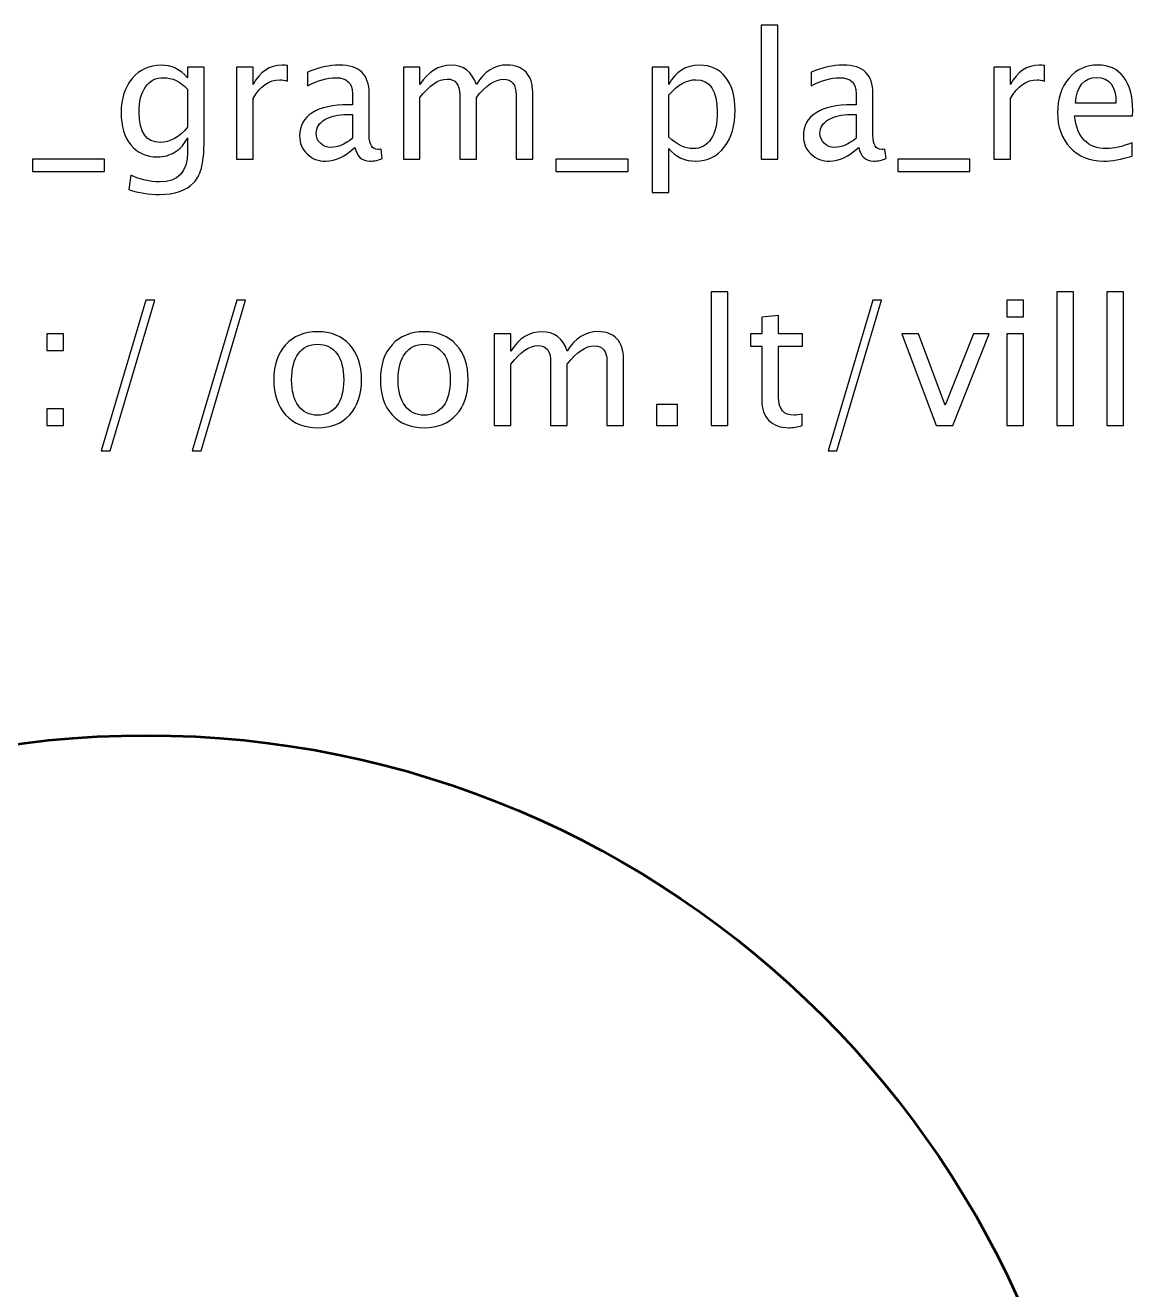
# Model space of a CAD drawing. Header units: centimetres. Extents: x -58 to 57, y -40 to 59.
# Drawn here: x -35.39 to -27.28, y 28.44 to 37.7 of the extents above; entities that cross this region are included whole.
import ezdxf

# ---------------------------------------------------------------- set-up
doc = ezdxf.new("R2010")
doc.units = ezdxf.units.CM
doc.header["$MEASUREMENT"] = 0
doc.layers.add('Layer 1', color=7, linetype='Continuous')

msp = doc.modelspace()

# ---------------------------------------------------------------- linework, layer by layer
at = {"layer": 'Layer 1', "lineweight": 53}
msp.add_ellipse((-34.5, 25.5), major_axis=(0, 7), ratio=1, dxfattribs=at)
at = {"layer": 'Layer 1'}
for points, knots in [([(-29.99807, 36.71887), (-29.99807, 36.71887), (-29.99807, 37.69804), (-29.99807, 37.69804), (-29.99807, 37.69804), (-29.99807, 37.69804), (-29.87615, 37.69804), (-29.87615, 37.69804), (-29.87615, 37.69804), (-29.87615, 37.69804), (-29.87615, 36.71887), (-29.87615, 36.71887), (-29.87615, 36.71887), (-29.87615, 36.71887), (-29.99807, 36.71887), (-29.99807, 36.71887)], [0, 0, 0, 0, 0.2, 0.2, 0.2, 0.2, 0.4, 0.4, 0.4, 0.4, 0.6, 0.6, 0.6, 0.6, 1, 1, 1, 1]), ([(-34.62828, 36.49535), (-34.62828, 36.49535), (-34.61389, 36.60076), (-34.61389, 36.60076), (-34.61389, 36.60076), (-34.54319, 36.56774), (-34.47313, 36.55123), (-34.40391, 36.55123), (-34.40391, 36.55123), (-34.26654, 36.55123), (-34.19775, 36.62404), (-34.19775, 36.76946), (-34.19775, 36.76946), (-34.19775, 36.76946), (-34.19775, 36.87529), (-34.19775, 36.87529), (-34.19775, 36.87529), (-34.21892, 36.83063), (-34.24897, 36.79613), (-34.28813, 36.77136), (-34.28813, 36.77136), (-34.32729, 36.7466), (-34.37089, 36.73411), (-34.41894, 36.73411), (-34.41894, 36.73411), (-34.50043, 36.73411), (-34.56499, 36.76332), (-34.61262, 36.82174), (-34.61262, 36.82174), (-34.66024, 36.88016), (-34.68416, 36.95932), (-34.68416, 37.05923), (-34.68416, 37.05923), (-34.68416, 37.16147), (-34.65707, 37.24486), (-34.60288, 37.30942), (-34.60288, 37.30942), (-34.54848, 37.37377), (-34.47842, 37.40594), (-34.39227, 37.40594), (-34.39227, 37.40594), (-34.31692, 37.40594), (-34.25194, 37.37546), (-34.19775, 37.31429), (-34.19775, 37.31429), (-34.19775, 37.31429), (-34.19775, 37.39197), (-34.19775, 37.39197), (-34.19775, 37.39197), (-34.19775, 37.39197), (-34.07583, 37.39197), (-34.07583, 37.39197), (-34.07583, 37.39197), (-34.07583, 37.39197), (-34.07583, 36.9026), (-34.07583, 36.9026), (-34.07583, 36.9026), (-34.07583, 36.7974), (-34.08133, 36.71951), (-34.09234, 36.66892), (-34.09234, 36.66892), (-34.10313, 36.61833), (-34.12388, 36.57684), (-34.15393, 36.54467), (-34.15393, 36.54467), (-34.20727, 36.48815), (-34.29067, 36.45979), (-34.40391, 36.45979), (-34.40391, 36.45979), (-34.48159, 36.45979), (-34.55631, 36.47164), (-34.62828, 36.49535)], [0, 0, 0, 0, 0.0526316, 0.0526316, 0.0526316, 0.0526316, 0.1052632, 0.1052632, 0.1052632, 0.1052632, 0.1578947, 0.1578947, 0.1578947, 0.1578947, 0.2105263, 0.2105263, 0.2105263, 0.2105263, 0.2631579, 0.2631579, 0.2631579, 0.2631579, 0.3157895, 0.3157895, 0.3157895, 0.3157895, 0.3684211, 0.3684211, 0.3684211, 0.3684211, 0.4210526, 0.4210526, 0.4210526, 0.4210526, 0.4736842, 0.4736842, 0.4736842, 0.4736842, 0.5263158, 0.5263158, 0.5263158, 0.5263158, 0.5789474, 0.5789474, 0.5789474, 0.5789474, 0.6315789, 0.6315789, 0.6315789, 0.6315789, 0.6842105, 0.6842105, 0.6842105, 0.6842105, 0.7368421, 0.7368421, 0.7368421, 0.7368421, 0.7894737, 0.7894737, 0.7894737, 0.7894737, 0.8421053, 0.8421053, 0.8421053, 0.8421053, 0.8947368, 0.8947368, 0.8947368, 0.8947368, 1, 1, 1, 1]), ([(-33.83897, 36.71887), (-33.83897, 36.71887), (-33.83897, 37.39197), (-33.83897, 37.39197), (-33.83897, 37.39197), (-33.83897, 37.39197), (-33.71705, 37.39197), (-33.71705, 37.39197), (-33.71705, 37.39197), (-33.71705, 37.39197), (-33.71705, 37.26476), (-33.71705, 37.26476), (-33.71705, 37.26476), (-33.66858, 37.35895), (-33.5983, 37.40594), (-33.50602, 37.40594), (-33.50602, 37.40594), (-33.49353, 37.40594), (-33.48041, 37.40488), (-33.46686, 37.40277), (-33.46686, 37.40277), (-33.46686, 37.40277), (-33.46686, 37.28868), (-33.46686, 37.28868), (-33.46686, 37.28868), (-33.48803, 37.29566), (-33.50665, 37.29926), (-33.52274, 37.29926), (-33.52274, 37.29926), (-33.60021, 37.29926), (-33.66498, 37.25354), (-33.71705, 37.16189), (-33.71705, 37.16189), (-33.71705, 37.16189), (-33.71705, 36.71887), (-33.71705, 36.71887), (-33.71705, 36.71887), (-33.71705, 36.71887), (-33.83897, 36.71887), (-33.83897, 36.71887)], [0, 0, 0, 0, 0.0909091, 0.0909091, 0.0909091, 0.0909091, 0.1818182, 0.1818182, 0.1818182, 0.1818182, 0.2727273, 0.2727273, 0.2727273, 0.2727273, 0.3636364, 0.3636364, 0.3636364, 0.3636364, 0.4545455, 0.4545455, 0.4545455, 0.4545455, 0.5454545, 0.5454545, 0.5454545, 0.5454545, 0.6363636, 0.6363636, 0.6363636, 0.6363636, 0.7272727, 0.7272727, 0.7272727, 0.7272727, 0.8181818, 0.8181818, 0.8181818, 0.8181818, 1, 1, 1, 1]), ([(-32.97241, 36.8046), (-33.04564, 36.73729), (-33.11613, 36.70363), (-33.18386, 36.70363), (-33.18386, 36.70363), (-33.23953, 36.70363), (-33.28589, 36.72099), (-33.3225, 36.75591), (-33.3225, 36.75591), (-33.35933, 36.79084), (-33.37775, 36.83486), (-33.37775, 36.88799), (-33.37775, 36.88799), (-33.37775, 36.96144), (-33.34685, 37.01796), (-33.28504, 37.05733), (-33.28504, 37.05733), (-33.22323, 37.0967), (-33.13454, 37.11638), (-33.01897, 37.11638), (-33.01897, 37.11638), (-33.01897, 37.11638), (-32.9904, 37.11638), (-32.9904, 37.11638), (-32.9904, 37.11638), (-32.9904, 37.11638), (-32.9904, 37.19745), (-32.9904, 37.19745), (-32.9904, 37.19745), (-32.9904, 37.27555), (-33.03104, 37.3145), (-33.11253, 37.3145), (-33.11253, 37.3145), (-33.17561, 37.3145), (-33.24461, 37.2946), (-33.31933, 37.25481), (-33.31933, 37.25481), (-33.31933, 37.25481), (-33.31933, 37.35514), (-33.31933, 37.35514), (-33.31933, 37.35514), (-33.2372, 37.38901), (-33.15973, 37.40594), (-33.08713, 37.40594), (-33.08713, 37.40594), (-33.01241, 37.40594), (-32.95717, 37.38901), (-32.92182, 37.35493), (-32.92182, 37.35493), (-32.88626, 37.32085), (-32.86848, 37.26836), (-32.86848, 37.19745), (-32.86848, 37.19745), (-32.86848, 37.19745), (-32.86848, 36.89328), (-32.86848, 36.89328), (-32.86848, 36.89328), (-32.86848, 36.82365), (-32.8471, 36.78872), (-32.80413, 36.78872), (-32.80413, 36.78872), (-32.79884, 36.78872), (-32.79101, 36.78957), (-32.78064, 36.79126), (-32.78064, 36.79126), (-32.78064, 36.79126), (-32.77196, 36.72353), (-32.77196, 36.72353), (-32.77196, 36.72353), (-32.79969, 36.71019), (-32.83017, 36.70363), (-32.86361, 36.70363), (-32.86361, 36.70363), (-32.92055, 36.70363), (-32.95674, 36.73729), (-32.97241, 36.8046)], [0, 0, 0, 0, 0.05, 0.05, 0.05, 0.05, 0.1, 0.1, 0.1, 0.1, 0.15, 0.15, 0.15, 0.15, 0.2, 0.2, 0.2, 0.2, 0.25, 0.25, 0.25, 0.25, 0.3, 0.3, 0.3, 0.3, 0.35, 0.35, 0.35, 0.35, 0.4, 0.4, 0.4, 0.4, 0.45, 0.45, 0.45, 0.45, 0.5, 0.5, 0.5, 0.5, 0.55, 0.55, 0.55, 0.55, 0.6, 0.6, 0.6, 0.6, 0.65, 0.65, 0.65, 0.65, 0.7, 0.7, 0.7, 0.7, 0.75, 0.75, 0.75, 0.75, 0.8, 0.8, 0.8, 0.8, 0.85, 0.85, 0.85, 0.85, 0.9, 0.9, 0.9, 0.9, 1, 1, 1, 1]), ([(-32.61808, 36.71887), (-32.61808, 36.71887), (-32.61808, 37.39197), (-32.61808, 37.39197), (-32.61808, 37.39197), (-32.61808, 37.39197), (-32.49616, 37.39197), (-32.49616, 37.39197), (-32.49616, 37.39197), (-32.49616, 37.39197), (-32.49616, 37.26476), (-32.49616, 37.26476), (-32.49616, 37.26476), (-32.43668, 37.35895), (-32.36048, 37.40594), (-32.26714, 37.40594), (-32.26714, 37.40594), (-32.17718, 37.40594), (-32.11601, 37.35895), (-32.08341, 37.26476), (-32.08341, 37.26476), (-32.02562, 37.3598), (-31.95027, 37.40721), (-31.85777, 37.40721), (-31.85777, 37.40721), (-31.79872, 37.40721), (-31.75279, 37.38985), (-31.71998, 37.35493), (-31.71998, 37.35493), (-31.68717, 37.32), (-31.67066, 37.27111), (-31.67066, 37.20824), (-31.67066, 37.20824), (-31.67066, 37.20824), (-31.67066, 36.71887), (-31.67066, 36.71887), (-31.67066, 36.71887), (-31.67066, 36.71887), (-31.79258, 36.71887), (-31.79258, 36.71887), (-31.79258, 36.71887), (-31.79258, 36.71887), (-31.79258, 37.18814), (-31.79258, 37.18814), (-31.79258, 37.18814), (-31.79258, 37.26476), (-31.82306, 37.30307), (-31.88402, 37.30307), (-31.88402, 37.30307), (-31.94731, 37.30307), (-32.01377, 37.25841), (-32.08341, 37.16887), (-32.08341, 37.16887), (-32.08341, 37.16887), (-32.08341, 36.71887), (-32.08341, 36.71887), (-32.08341, 36.71887), (-32.08341, 36.71887), (-32.20533, 36.71887), (-32.20533, 36.71887), (-32.20533, 36.71887), (-32.20533, 36.71887), (-32.20533, 37.18856), (-32.20533, 37.18856), (-32.20533, 37.18856), (-32.20533, 37.26582), (-32.23623, 37.30434), (-32.29825, 37.30434), (-32.29825, 37.30434), (-32.35985, 37.30434), (-32.42589, 37.25947), (-32.49616, 37.16951), (-32.49616, 37.16951), (-32.49616, 37.16951), (-32.49616, 36.71887), (-32.49616, 36.71887), (-32.49616, 36.71887), (-32.49616, 36.71887), (-32.61808, 36.71887), (-32.61808, 36.71887)], [0, 0, 0, 0, 0.047619, 0.047619, 0.047619, 0.047619, 0.0952381, 0.0952381, 0.0952381, 0.0952381, 0.1428571, 0.1428571, 0.1428571, 0.1428571, 0.1904762, 0.1904762, 0.1904762, 0.1904762, 0.2380952, 0.2380952, 0.2380952, 0.2380952, 0.2857143, 0.2857143, 0.2857143, 0.2857143, 0.3333333, 0.3333333, 0.3333333, 0.3333333, 0.3809524, 0.3809524, 0.3809524, 0.3809524, 0.4285714, 0.4285714, 0.4285714, 0.4285714, 0.4761905, 0.4761905, 0.4761905, 0.4761905, 0.5238095, 0.5238095, 0.5238095, 0.5238095, 0.5714286, 0.5714286, 0.5714286, 0.5714286, 0.6190476, 0.6190476, 0.6190476, 0.6190476, 0.6666667, 0.6666667, 0.6666667, 0.6666667, 0.7142857, 0.7142857, 0.7142857, 0.7142857, 0.7619048, 0.7619048, 0.7619048, 0.7619048, 0.8095238, 0.8095238, 0.8095238, 0.8095238, 0.8571429, 0.8571429, 0.8571429, 0.8571429, 0.9047619, 0.9047619, 0.9047619, 0.9047619, 1, 1, 1, 1]), ([(-30.79732, 36.47376), (-30.79732, 36.47376), (-30.79732, 37.39197), (-30.79732, 37.39197), (-30.79732, 37.39197), (-30.79732, 37.39197), (-30.6754, 37.39197), (-30.6754, 37.39197), (-30.6754, 37.39197), (-30.6754, 37.39197), (-30.6754, 37.26476), (-30.6754, 37.26476), (-30.6754, 37.26476), (-30.62545, 37.35895), (-30.5503, 37.40594), (-30.45019, 37.40594), (-30.45019, 37.40594), (-30.36912, 37.40594), (-30.30541, 37.37652), (-30.25884, 37.31746), (-30.25884, 37.31746), (-30.21227, 37.25841), (-30.18899, 37.17776), (-30.18899, 37.07553), (-30.18899, 37.07553), (-30.18899, 36.96419), (-30.21545, 36.87423), (-30.26815, 36.80608), (-30.26815, 36.80608), (-30.32086, 36.73771), (-30.39028, 36.70363), (-30.47622, 36.70363), (-30.47622, 36.70363), (-30.55602, 36.70363), (-30.62248, 36.73411), (-30.6754, 36.79528), (-30.6754, 36.79528), (-30.6754, 36.79528), (-30.6754, 36.47376), (-30.6754, 36.47376), (-30.6754, 36.47376), (-30.6754, 36.47376), (-30.79732, 36.47376), (-30.79732, 36.47376)], [0, 0, 0, 0, 0.0833333, 0.0833333, 0.0833333, 0.0833333, 0.1666667, 0.1666667, 0.1666667, 0.1666667, 0.25, 0.25, 0.25, 0.25, 0.3333333, 0.3333333, 0.3333333, 0.3333333, 0.4166667, 0.4166667, 0.4166667, 0.4166667, 0.5, 0.5, 0.5, 0.5, 0.5833333, 0.5833333, 0.5833333, 0.5833333, 0.6666667, 0.6666667, 0.6666667, 0.6666667, 0.75, 0.75, 0.75, 0.75, 0.8333333, 0.8333333, 0.8333333, 0.8333333, 1, 1, 1, 1]), ([(-29.28412, 36.8046), (-29.35735, 36.73729), (-29.42784, 36.70363), (-29.49557, 36.70363), (-29.49557, 36.70363), (-29.55124, 36.70363), (-29.5976, 36.72099), (-29.63421, 36.75591), (-29.63421, 36.75591), (-29.67104, 36.79084), (-29.68946, 36.83486), (-29.68946, 36.88799), (-29.68946, 36.88799), (-29.68946, 36.96144), (-29.65856, 37.01796), (-29.59675, 37.05733), (-29.59675, 37.05733), (-29.53494, 37.0967), (-29.44625, 37.11638), (-29.33068, 37.11638), (-29.33068, 37.11638), (-29.33068, 37.11638), (-29.30211, 37.11638), (-29.30211, 37.11638), (-29.30211, 37.11638), (-29.30211, 37.11638), (-29.30211, 37.19745), (-29.30211, 37.19745), (-29.30211, 37.19745), (-29.30211, 37.27555), (-29.34275, 37.3145), (-29.42424, 37.3145), (-29.42424, 37.3145), (-29.48732, 37.3145), (-29.55632, 37.2946), (-29.63104, 37.25481), (-29.63104, 37.25481), (-29.63104, 37.25481), (-29.63104, 37.35514), (-29.63104, 37.35514), (-29.63104, 37.35514), (-29.54891, 37.38901), (-29.47144, 37.40594), (-29.39884, 37.40594), (-29.39884, 37.40594), (-29.32412, 37.40594), (-29.26888, 37.38901), (-29.23353, 37.35493), (-29.23353, 37.35493), (-29.19797, 37.32085), (-29.18019, 37.26836), (-29.18019, 37.19745), (-29.18019, 37.19745), (-29.18019, 37.19745), (-29.18019, 36.89328), (-29.18019, 36.89328), (-29.18019, 36.89328), (-29.18019, 36.82365), (-29.15881, 36.78872), (-29.11584, 36.78872), (-29.11584, 36.78872), (-29.11055, 36.78872), (-29.10272, 36.78957), (-29.09235, 36.79126), (-29.09235, 36.79126), (-29.09235, 36.79126), (-29.08367, 36.72353), (-29.08367, 36.72353), (-29.08367, 36.72353), (-29.1114, 36.71019), (-29.14188, 36.70363), (-29.17532, 36.70363), (-29.17532, 36.70363), (-29.23226, 36.70363), (-29.26845, 36.73729), (-29.28412, 36.8046)], [0, 0, 0, 0, 0.05, 0.05, 0.05, 0.05, 0.1, 0.1, 0.1, 0.1, 0.15, 0.15, 0.15, 0.15, 0.2, 0.2, 0.2, 0.2, 0.25, 0.25, 0.25, 0.25, 0.3, 0.3, 0.3, 0.3, 0.35, 0.35, 0.35, 0.35, 0.4, 0.4, 0.4, 0.4, 0.45, 0.45, 0.45, 0.45, 0.5, 0.5, 0.5, 0.5, 0.55, 0.55, 0.55, 0.55, 0.6, 0.6, 0.6, 0.6, 0.65, 0.65, 0.65, 0.65, 0.7, 0.7, 0.7, 0.7, 0.75, 0.75, 0.75, 0.75, 0.8, 0.8, 0.8, 0.8, 0.85, 0.85, 0.85, 0.85, 0.9, 0.9, 0.9, 0.9, 1, 1, 1, 1]), ([(-28.29479, 36.71887), (-28.29479, 36.71887), (-28.29479, 37.39197), (-28.29479, 37.39197), (-28.29479, 37.39197), (-28.29479, 37.39197), (-28.17287, 37.39197), (-28.17287, 37.39197), (-28.17287, 37.39197), (-28.17287, 37.39197), (-28.17287, 37.26476), (-28.17287, 37.26476), (-28.17287, 37.26476), (-28.1244, 37.35895), (-28.05412, 37.40594), (-27.96184, 37.40594), (-27.96184, 37.40594), (-27.94935, 37.40594), (-27.93623, 37.40488), (-27.92268, 37.40277), (-27.92268, 37.40277), (-27.92268, 37.40277), (-27.92268, 37.28868), (-27.92268, 37.28868), (-27.92268, 37.28868), (-27.94385, 37.29566), (-27.96247, 37.29926), (-27.97856, 37.29926), (-27.97856, 37.29926), (-28.05603, 37.29926), (-28.1208, 37.25354), (-28.17287, 37.16189), (-28.17287, 37.16189), (-28.17287, 37.16189), (-28.17287, 36.71887), (-28.17287, 36.71887), (-28.17287, 36.71887), (-28.17287, 36.71887), (-28.29479, 36.71887), (-28.29479, 36.71887)], [0, 0, 0, 0, 0.0909091, 0.0909091, 0.0909091, 0.0909091, 0.1818182, 0.1818182, 0.1818182, 0.1818182, 0.2727273, 0.2727273, 0.2727273, 0.2727273, 0.3636364, 0.3636364, 0.3636364, 0.3636364, 0.4545455, 0.4545455, 0.4545455, 0.4545455, 0.5454545, 0.5454545, 0.5454545, 0.5454545, 0.6363636, 0.6363636, 0.6363636, 0.6363636, 0.7272727, 0.7272727, 0.7272727, 0.7272727, 0.8181818, 0.8181818, 0.8181818, 0.8181818, 1, 1, 1, 1]), ([(-27.28112, 36.74046), (-27.36303, 36.71591), (-27.4331, 36.70363), (-27.49152, 36.70363), (-27.49152, 36.70363), (-27.59121, 36.70363), (-27.67228, 36.73665), (-27.73472, 36.80248), (-27.73472, 36.80248), (-27.79716, 36.86831), (-27.82849, 36.95361), (-27.82849, 37.0586), (-27.82849, 37.0586), (-27.82849, 37.16041), (-27.80097, 37.24402), (-27.74573, 37.30942), (-27.74573, 37.30942), (-27.69048, 37.37461), (-27.61979, 37.40721), (-27.53364, 37.40721), (-27.53364, 37.40721), (-27.45215, 37.40721), (-27.38907, 37.37821), (-27.34462, 37.32022), (-27.34462, 37.32022), (-27.30017, 37.26222), (-27.27794, 37.18009), (-27.27794, 37.07362), (-27.27794, 37.07362), (-27.27794, 37.07362), (-27.27858, 37.03637), (-27.27858, 37.03637), (-27.27858, 37.03637), (-27.27858, 37.03637), (-27.70403, 37.03637), (-27.70403, 37.03637), (-27.70403, 37.03637), (-27.68625, 36.8755), (-27.60772, 36.79507), (-27.46866, 36.79507), (-27.46866, 36.79507), (-27.41764, 36.79507), (-27.3552, 36.80946), (-27.28112, 36.83825), (-27.28112, 36.83825), (-27.28112, 36.83825), (-27.28112, 36.74046), (-27.28112, 36.74046)], [0, 0, 0, 0, 0.0769231, 0.0769231, 0.0769231, 0.0769231, 0.1538462, 0.1538462, 0.1538462, 0.1538462, 0.2307692, 0.2307692, 0.2307692, 0.2307692, 0.3076923, 0.3076923, 0.3076923, 0.3076923, 0.3846154, 0.3846154, 0.3846154, 0.3846154, 0.4615385, 0.4615385, 0.4615385, 0.4615385, 0.5384615, 0.5384615, 0.5384615, 0.5384615, 0.6153846, 0.6153846, 0.6153846, 0.6153846, 0.6923077, 0.6923077, 0.6923077, 0.6923077, 0.7692308, 0.7692308, 0.7692308, 0.7692308, 0.8461538, 0.8461538, 0.8461538, 0.8461538, 1, 1, 1, 1]), ([(-34.19775, 36.9517), (-34.19775, 36.9517), (-34.19775, 37.23089), (-34.19775, 37.23089), (-34.19775, 37.23089), (-34.25151, 37.28656), (-34.31014, 37.3145), (-34.37343, 37.3145), (-34.37343, 37.3145), (-34.42974, 37.3145), (-34.47376, 37.29206), (-34.50551, 37.24698), (-34.50551, 37.24698), (-34.53747, 37.20211), (-34.55335, 37.13966), (-34.55335, 37.06008), (-34.55335, 37.06008), (-34.55335, 36.91382), (-34.50149, 36.84079), (-34.39756, 36.84079), (-34.39756, 36.84079), (-34.32687, 36.84079), (-34.26019, 36.87783), (-34.19775, 36.9517)], [0, 0, 0, 0, 0.1428571, 0.1428571, 0.1428571, 0.1428571, 0.2857143, 0.2857143, 0.2857143, 0.2857143, 0.4285714, 0.4285714, 0.4285714, 0.4285714, 0.5714286, 0.5714286, 0.5714286, 0.5714286, 0.7142857, 0.7142857, 0.7142857, 0.7142857, 1, 1, 1, 1]), ([(-27.69768, 37.12781), (-27.69768, 37.12781), (-27.4005, 37.12781), (-27.4005, 37.12781), (-27.4005, 37.12781), (-27.4005, 37.25312), (-27.44728, 37.31577), (-27.54062, 37.31577), (-27.54062, 37.31577), (-27.6346, 37.31577), (-27.68688, 37.25312), (-27.69768, 37.12781)], [0, 0, 0, 0, 0.25, 0.25, 0.25, 0.25, 0.5, 0.5, 0.5, 0.5, 1, 1, 1, 1]), ([(-30.6754, 36.87931), (-30.61253, 36.82322), (-30.55263, 36.79507), (-30.49569, 36.79507), (-30.49569, 36.79507), (-30.4396, 36.79507), (-30.39621, 36.81857), (-30.36573, 36.86534), (-30.36573, 36.86534), (-30.33504, 36.91212), (-30.3198, 36.97795), (-30.3198, 37.06304), (-30.3198, 37.06304), (-30.3198, 37.22052), (-30.37187, 37.29926), (-30.47601, 37.29926), (-30.47601, 37.29926), (-30.54417, 37.29926), (-30.61063, 37.26243), (-30.6754, 37.18856), (-30.6754, 37.18856), (-30.6754, 37.18856), (-30.6754, 36.87931), (-30.6754, 36.87931)], [0, 0, 0, 0, 0.1428571, 0.1428571, 0.1428571, 0.1428571, 0.2857143, 0.2857143, 0.2857143, 0.2857143, 0.4285714, 0.4285714, 0.4285714, 0.4285714, 0.5714286, 0.5714286, 0.5714286, 0.5714286, 0.7142857, 0.7142857, 0.7142857, 0.7142857, 1, 1, 1, 1]), ([(-32.9904, 36.87106), (-32.9904, 36.87106), (-32.9904, 37.04399), (-32.9904, 37.04399), (-32.9904, 37.04399), (-32.9904, 37.04399), (-33.02956, 37.04526), (-33.02956, 37.04526), (-33.02956, 37.04526), (-33.09729, 37.04526), (-33.1519, 37.03277), (-33.1936, 37.0078), (-33.1936, 37.0078), (-33.23509, 36.98261), (-33.25583, 36.94938), (-33.25583, 36.90789), (-33.25583, 36.90789), (-33.25583, 36.87889), (-33.24546, 36.85434), (-33.22493, 36.83423), (-33.22493, 36.83423), (-33.20418, 36.81412), (-33.17899, 36.80396), (-33.14915, 36.80396), (-33.14915, 36.80396), (-33.09835, 36.80396), (-33.04543, 36.8264), (-32.9904, 36.87106)], [0, 0, 0, 0, 0.125, 0.125, 0.125, 0.125, 0.25, 0.25, 0.25, 0.25, 0.375, 0.375, 0.375, 0.375, 0.5, 0.5, 0.5, 0.5, 0.625, 0.625, 0.625, 0.625, 0.75, 0.75, 0.75, 0.75, 1, 1, 1, 1]), ([(-29.30211, 36.87106), (-29.30211, 36.87106), (-29.30211, 37.04399), (-29.30211, 37.04399), (-29.30211, 37.04399), (-29.30211, 37.04399), (-29.34127, 37.04526), (-29.34127, 37.04526), (-29.34127, 37.04526), (-29.409, 37.04526), (-29.46361, 37.03277), (-29.50531, 37.0078), (-29.50531, 37.0078), (-29.5468, 36.98261), (-29.56754, 36.94938), (-29.56754, 36.90789), (-29.56754, 36.90789), (-29.56754, 36.87889), (-29.55717, 36.85434), (-29.53664, 36.83423), (-29.53664, 36.83423), (-29.51589, 36.81412), (-29.4907, 36.80396), (-29.46086, 36.80396), (-29.46086, 36.80396), (-29.41006, 36.80396), (-29.35714, 36.8264), (-29.30211, 36.87106)], [0, 0, 0, 0, 0.125, 0.125, 0.125, 0.125, 0.25, 0.25, 0.25, 0.25, 0.375, 0.375, 0.375, 0.375, 0.5, 0.5, 0.5, 0.5, 0.625, 0.625, 0.625, 0.625, 0.75, 0.75, 0.75, 0.75, 1, 1, 1, 1]), ([(-35.3344, 36.62743), (-35.3344, 36.62743), (-35.3344, 36.71887), (-35.3344, 36.71887), (-35.3344, 36.71887), (-35.3344, 36.71887), (-34.80608, 36.71887), (-34.80608, 36.71887), (-34.80608, 36.71887), (-34.80608, 36.71887), (-34.80608, 36.62743), (-34.80608, 36.62743), (-34.80608, 36.62743), (-34.80608, 36.62743), (-35.3344, 36.62743), (-35.3344, 36.62743)], [0, 0, 0, 0, 0.2, 0.2, 0.2, 0.2, 0.4, 0.4, 0.4, 0.4, 0.6, 0.6, 0.6, 0.6, 1, 1, 1, 1]), ([(-31.5009, 36.62743), (-31.5009, 36.62743), (-31.5009, 36.71887), (-31.5009, 36.71887), (-31.5009, 36.71887), (-31.5009, 36.71887), (-30.97258, 36.71887), (-30.97258, 36.71887), (-30.97258, 36.71887), (-30.97258, 36.71887), (-30.97258, 36.62743), (-30.97258, 36.62743), (-30.97258, 36.62743), (-30.97258, 36.62743), (-31.5009, 36.62743), (-31.5009, 36.62743)], [0, 0, 0, 0, 0.2, 0.2, 0.2, 0.2, 0.4, 0.4, 0.4, 0.4, 0.6, 0.6, 0.6, 0.6, 1, 1, 1, 1]), ([(-28.99837, 36.62743), (-28.99837, 36.62743), (-28.99837, 36.71887), (-28.99837, 36.71887), (-28.99837, 36.71887), (-28.99837, 36.71887), (-28.47005, 36.71887), (-28.47005, 36.71887), (-28.47005, 36.71887), (-28.47005, 36.71887), (-28.47005, 36.62743), (-28.47005, 36.62743), (-28.47005, 36.62743), (-28.47005, 36.62743), (-28.99837, 36.62743), (-28.99837, 36.62743)], [0, 0, 0, 0, 0.2, 0.2, 0.2, 0.2, 0.4, 0.4, 0.4, 0.4, 0.6, 0.6, 0.6, 0.6, 1, 1, 1, 1]), ([(-30.36543, 34.7673), (-30.36543, 34.7673), (-30.36543, 35.74647), (-30.36543, 35.74647), (-30.36543, 35.74647), (-30.36543, 35.74647), (-30.24351, 35.74647), (-30.24351, 35.74647), (-30.24351, 35.74647), (-30.24351, 35.74647), (-30.24351, 34.7673), (-30.24351, 34.7673), (-30.24351, 34.7673), (-30.24351, 34.7673), (-30.36543, 34.7673), (-30.36543, 34.7673)], [0, 0, 0, 0, 0.2, 0.2, 0.2, 0.2, 0.4, 0.4, 0.4, 0.4, 0.6, 0.6, 0.6, 0.6, 1, 1, 1, 1]), ([(-27.83326, 34.7673), (-27.83326, 34.7673), (-27.83326, 35.74647), (-27.83326, 35.74647), (-27.83326, 35.74647), (-27.83326, 35.74647), (-27.71134, 35.74647), (-27.71134, 35.74647), (-27.71134, 35.74647), (-27.71134, 35.74647), (-27.71134, 34.7673), (-27.71134, 34.7673), (-27.71134, 34.7673), (-27.71134, 34.7673), (-27.83326, 34.7673), (-27.83326, 34.7673)], [0, 0, 0, 0, 0.2, 0.2, 0.2, 0.2, 0.4, 0.4, 0.4, 0.4, 0.6, 0.6, 0.6, 0.6, 1, 1, 1, 1]), ([(-27.46623, 34.7673), (-27.46623, 34.7673), (-27.46623, 35.74647), (-27.46623, 35.74647), (-27.46623, 35.74647), (-27.46623, 35.74647), (-27.34431, 35.74647), (-27.34431, 35.74647), (-27.34431, 35.74647), (-27.34431, 35.74647), (-27.34431, 34.7673), (-27.34431, 34.7673), (-27.34431, 34.7673), (-27.34431, 34.7673), (-27.46623, 34.7673), (-27.46623, 34.7673)], [0, 0, 0, 0, 0.2, 0.2, 0.2, 0.2, 0.4, 0.4, 0.4, 0.4, 0.6, 0.6, 0.6, 0.6, 1, 1, 1, 1]), ([(-34.82989, 34.58315), (-34.82989, 34.58315), (-34.50329, 35.68551), (-34.50329, 35.68551), (-34.50329, 35.68551), (-34.50329, 35.68551), (-34.43873, 35.68551), (-34.43873, 35.68551), (-34.43873, 35.68551), (-34.43873, 35.68551), (-34.76533, 34.58315), (-34.76533, 34.58315), (-34.76533, 34.58315), (-34.76533, 34.58315), (-34.82989, 34.58315), (-34.82989, 34.58315)], [0, 0, 0, 0, 0.2, 0.2, 0.2, 0.2, 0.4, 0.4, 0.4, 0.4, 0.6, 0.6, 0.6, 0.6, 1, 1, 1, 1]), ([(-34.16399, 34.58315), (-34.16399, 34.58315), (-33.83739, 35.68551), (-33.83739, 35.68551), (-33.83739, 35.68551), (-33.83739, 35.68551), (-33.77283, 35.68551), (-33.77283, 35.68551), (-33.77283, 35.68551), (-33.77283, 35.68551), (-34.09943, 34.58315), (-34.09943, 34.58315), (-34.09943, 34.58315), (-34.09943, 34.58315), (-34.16399, 34.58315), (-34.16399, 34.58315)], [0, 0, 0, 0, 0.2, 0.2, 0.2, 0.2, 0.4, 0.4, 0.4, 0.4, 0.6, 0.6, 0.6, 0.6, 1, 1, 1, 1]), ([(-29.50818, 34.58315), (-29.50818, 34.58315), (-29.18158, 35.68551), (-29.18158, 35.68551), (-29.18158, 35.68551), (-29.18158, 35.68551), (-29.11702, 35.68551), (-29.11702, 35.68551), (-29.11702, 35.68551), (-29.11702, 35.68551), (-29.44362, 34.58315), (-29.44362, 34.58315), (-29.44362, 34.58315), (-29.44362, 34.58315), (-29.50818, 34.58315), (-29.50818, 34.58315)], [0, 0, 0, 0, 0.2, 0.2, 0.2, 0.2, 0.4, 0.4, 0.4, 0.4, 0.6, 0.6, 0.6, 0.6, 1, 1, 1, 1]), ([(-28.20029, 35.56359), (-28.20029, 35.56359), (-28.20029, 35.68551), (-28.20029, 35.68551), (-28.20029, 35.68551), (-28.20029, 35.68551), (-28.07837, 35.68551), (-28.07837, 35.68551), (-28.07837, 35.68551), (-28.07837, 35.68551), (-28.07837, 35.56359), (-28.07837, 35.56359), (-28.07837, 35.56359), (-28.07837, 35.56359), (-28.20029, 35.56359), (-28.20029, 35.56359)], [0, 0, 0, 0, 0.2, 0.2, 0.2, 0.2, 0.4, 0.4, 0.4, 0.4, 0.6, 0.6, 0.6, 0.6, 1, 1, 1, 1]), ([(-29.69741, 34.76751), (-29.73509, 34.75714), (-29.76789, 34.75206), (-29.79562, 34.75206), (-29.79562, 34.75206), (-29.85785, 34.75206), (-29.90632, 34.76984), (-29.94104, 34.8054), (-29.94104, 34.8054), (-29.97596, 34.84096), (-29.99332, 34.89028), (-29.99332, 34.95357), (-29.99332, 34.95357), (-29.99332, 34.95357), (-29.99332, 35.34896), (-29.99332, 35.34896), (-29.99332, 35.34896), (-29.99332, 35.34896), (-30.07756, 35.34896), (-30.07756, 35.34896), (-30.07756, 35.34896), (-30.07756, 35.34896), (-30.07756, 35.4404), (-30.07756, 35.4404), (-30.07756, 35.4404), (-30.07756, 35.4404), (-29.99332, 35.4404), (-29.99332, 35.4404), (-29.99332, 35.4404), (-29.99332, 35.4404), (-29.99332, 35.56211), (-29.99332, 35.56211), (-29.99332, 35.56211), (-29.99332, 35.56211), (-29.8714, 35.57375), (-29.8714, 35.57375), (-29.8714, 35.57375), (-29.8714, 35.57375), (-29.8714, 35.4404), (-29.8714, 35.4404), (-29.8714, 35.4404), (-29.8714, 35.4404), (-29.69487, 35.4404), (-29.69487, 35.4404), (-29.69487, 35.4404), (-29.69487, 35.4404), (-29.69487, 35.34896), (-29.69487, 35.34896), (-29.69487, 35.34896), (-29.69487, 35.34896), (-29.8714, 35.34896), (-29.8714, 35.34896), (-29.8714, 35.34896), (-29.8714, 35.34896), (-29.8714, 34.97558), (-29.8714, 34.97558), (-29.8714, 34.97558), (-29.8714, 34.88753), (-29.83309, 34.8435), (-29.75668, 34.8435), (-29.75668, 34.8435), (-29.74038, 34.8435), (-29.72069, 34.84625), (-29.69741, 34.85154), (-29.69741, 34.85154), (-29.69741, 34.85154), (-29.69741, 34.76751), (-29.69741, 34.76751)], [0, 0, 0, 0, 0.0555556, 0.0555556, 0.0555556, 0.0555556, 0.1111111, 0.1111111, 0.1111111, 0.1111111, 0.1666667, 0.1666667, 0.1666667, 0.1666667, 0.2222222, 0.2222222, 0.2222222, 0.2222222, 0.2777778, 0.2777778, 0.2777778, 0.2777778, 0.3333333, 0.3333333, 0.3333333, 0.3333333, 0.3888889, 0.3888889, 0.3888889, 0.3888889, 0.4444444, 0.4444444, 0.4444444, 0.4444444, 0.5, 0.5, 0.5, 0.5, 0.5555556, 0.5555556, 0.5555556, 0.5555556, 0.6111111, 0.6111111, 0.6111111, 0.6111111, 0.6666667, 0.6666667, 0.6666667, 0.6666667, 0.7222222, 0.7222222, 0.7222222, 0.7222222, 0.7777778, 0.7777778, 0.7777778, 0.7777778, 0.8333333, 0.8333333, 0.8333333, 0.8333333, 0.8888889, 0.8888889, 0.8888889, 0.8888889, 1, 1, 1, 1]), ([(-33.24536, 34.75206), (-33.34421, 34.75206), (-33.42252, 34.7836), (-33.4801, 34.84668), (-33.4801, 34.84668), (-33.53788, 34.90975), (-33.56667, 34.99548), (-33.56667, 35.10364), (-33.56667, 35.10364), (-33.56667, 35.21159), (-33.53788, 35.2971), (-33.4801, 35.35997), (-33.4801, 35.35997), (-33.42252, 35.42283), (-33.34421, 35.45437), (-33.24536, 35.45437), (-33.24536, 35.45437), (-33.14651, 35.45437), (-33.06819, 35.42283), (-33.01062, 35.35997), (-33.01062, 35.35997), (-32.95284, 35.2971), (-32.92405, 35.21159), (-32.92405, 35.10364), (-32.92405, 35.10364), (-32.92405, 34.99548), (-32.95284, 34.90975), (-33.01062, 34.84668), (-33.01062, 34.84668), (-33.06819, 34.7836), (-33.14651, 34.75206), (-33.24536, 34.75206)], [0, 0, 0, 0, 0.1111111, 0.1111111, 0.1111111, 0.1111111, 0.2222222, 0.2222222, 0.2222222, 0.2222222, 0.3333333, 0.3333333, 0.3333333, 0.3333333, 0.4444444, 0.4444444, 0.4444444, 0.4444444, 0.5555556, 0.5555556, 0.5555556, 0.5555556, 0.6666667, 0.6666667, 0.6666667, 0.6666667, 0.7777778, 0.7777778, 0.7777778, 0.7777778, 1, 1, 1, 1]), ([(-32.46516, 34.75206), (-32.56401, 34.75206), (-32.64232, 34.7836), (-32.6999, 34.84668), (-32.6999, 34.84668), (-32.75768, 34.90975), (-32.78647, 34.99548), (-32.78647, 35.10364), (-32.78647, 35.10364), (-32.78647, 35.21159), (-32.75768, 35.2971), (-32.6999, 35.35997), (-32.6999, 35.35997), (-32.64232, 35.42283), (-32.56401, 35.45437), (-32.46516, 35.45437), (-32.46516, 35.45437), (-32.36631, 35.45437), (-32.28799, 35.42283), (-32.23042, 35.35997), (-32.23042, 35.35997), (-32.17264, 35.2971), (-32.14385, 35.21159), (-32.14385, 35.10364), (-32.14385, 35.10364), (-32.14385, 34.99548), (-32.17264, 34.90975), (-32.23042, 34.84668), (-32.23042, 34.84668), (-32.28799, 34.7836), (-32.36631, 34.75206), (-32.46516, 34.75206)], [0, 0, 0, 0, 0.1111111, 0.1111111, 0.1111111, 0.1111111, 0.2222222, 0.2222222, 0.2222222, 0.2222222, 0.3333333, 0.3333333, 0.3333333, 0.3333333, 0.4444444, 0.4444444, 0.4444444, 0.4444444, 0.5555556, 0.5555556, 0.5555556, 0.5555556, 0.6666667, 0.6666667, 0.6666667, 0.6666667, 0.7777778, 0.7777778, 0.7777778, 0.7777778, 1, 1, 1, 1]), ([(-31.95293, 34.7673), (-31.95293, 34.7673), (-31.95293, 35.4404), (-31.95293, 35.4404), (-31.95293, 35.4404), (-31.95293, 35.4404), (-31.83101, 35.4404), (-31.83101, 35.4404), (-31.83101, 35.4404), (-31.83101, 35.4404), (-31.83101, 35.31319), (-31.83101, 35.31319), (-31.83101, 35.31319), (-31.77153, 35.40738), (-31.69533, 35.45437), (-31.60199, 35.45437), (-31.60199, 35.45437), (-31.51203, 35.45437), (-31.45086, 35.40738), (-31.41826, 35.31319), (-31.41826, 35.31319), (-31.36047, 35.40823), (-31.28512, 35.45564), (-31.19262, 35.45564), (-31.19262, 35.45564), (-31.13357, 35.45564), (-31.08764, 35.43828), (-31.05483, 35.40336), (-31.05483, 35.40336), (-31.02202, 35.36843), (-31.00551, 35.31954), (-31.00551, 35.25667), (-31.00551, 35.25667), (-31.00551, 35.25667), (-31.00551, 34.7673), (-31.00551, 34.7673), (-31.00551, 34.7673), (-31.00551, 34.7673), (-31.12743, 34.7673), (-31.12743, 34.7673), (-31.12743, 34.7673), (-31.12743, 34.7673), (-31.12743, 35.23657), (-31.12743, 35.23657), (-31.12743, 35.23657), (-31.12743, 35.31319), (-31.15791, 35.3515), (-31.21887, 35.3515), (-31.21887, 35.3515), (-31.28216, 35.3515), (-31.34862, 35.30684), (-31.41826, 35.2173), (-31.41826, 35.2173), (-31.41826, 35.2173), (-31.41826, 34.7673), (-31.41826, 34.7673), (-31.41826, 34.7673), (-31.41826, 34.7673), (-31.54018, 34.7673), (-31.54018, 34.7673), (-31.54018, 34.7673), (-31.54018, 34.7673), (-31.54018, 35.23699), (-31.54018, 35.23699), (-31.54018, 35.23699), (-31.54018, 35.31425), (-31.57108, 35.35277), (-31.6331, 35.35277), (-31.6331, 35.35277), (-31.6947, 35.35277), (-31.76074, 35.3079), (-31.83101, 35.21794), (-31.83101, 35.21794), (-31.83101, 35.21794), (-31.83101, 34.7673), (-31.83101, 34.7673), (-31.83101, 34.7673), (-31.83101, 34.7673), (-31.95293, 34.7673), (-31.95293, 34.7673)], [0, 0, 0, 0, 0.047619, 0.047619, 0.047619, 0.047619, 0.0952381, 0.0952381, 0.0952381, 0.0952381, 0.1428571, 0.1428571, 0.1428571, 0.1428571, 0.1904762, 0.1904762, 0.1904762, 0.1904762, 0.2380952, 0.2380952, 0.2380952, 0.2380952, 0.2857143, 0.2857143, 0.2857143, 0.2857143, 0.3333333, 0.3333333, 0.3333333, 0.3333333, 0.3809524, 0.3809524, 0.3809524, 0.3809524, 0.4285714, 0.4285714, 0.4285714, 0.4285714, 0.4761905, 0.4761905, 0.4761905, 0.4761905, 0.5238095, 0.5238095, 0.5238095, 0.5238095, 0.5714286, 0.5714286, 0.5714286, 0.5714286, 0.6190476, 0.6190476, 0.6190476, 0.6190476, 0.6666667, 0.6666667, 0.6666667, 0.6666667, 0.7142857, 0.7142857, 0.7142857, 0.7142857, 0.7619048, 0.7619048, 0.7619048, 0.7619048, 0.8095238, 0.8095238, 0.8095238, 0.8095238, 0.8571429, 0.8571429, 0.8571429, 0.8571429, 0.9047619, 0.9047619, 0.9047619, 0.9047619, 1, 1, 1, 1]), ([(-35.22909, 35.31848), (-35.22909, 35.31848), (-35.22909, 35.4404), (-35.22909, 35.4404), (-35.22909, 35.4404), (-35.22909, 35.4404), (-35.10717, 35.4404), (-35.10717, 35.4404), (-35.10717, 35.4404), (-35.10717, 35.4404), (-35.10717, 35.31848), (-35.10717, 35.31848), (-35.10717, 35.31848), (-35.10717, 35.31848), (-35.22909, 35.31848), (-35.22909, 35.31848)], [0, 0, 0, 0, 0.2, 0.2, 0.2, 0.2, 0.4, 0.4, 0.4, 0.4, 0.6, 0.6, 0.6, 0.6, 1, 1, 1, 1]), ([(-33.24557, 34.8435), (-33.18525, 34.8435), (-33.13826, 34.86615), (-33.10481, 34.91166), (-33.10481, 34.91166), (-33.07158, 34.95695), (-33.05486, 35.02109), (-33.05486, 35.10364), (-33.05486, 35.10364), (-33.05486, 35.18598), (-33.07158, 35.2499), (-33.10481, 35.2952), (-33.10481, 35.2952), (-33.13826, 35.34028), (-33.18525, 35.36293), (-33.24557, 35.36293), (-33.24557, 35.36293), (-33.30611, 35.36293), (-33.3531, 35.34028), (-33.38612, 35.2952), (-33.38612, 35.2952), (-33.41935, 35.2499), (-33.43586, 35.18598), (-33.43586, 35.10364), (-33.43586, 35.10364), (-33.43586, 35.02109), (-33.41935, 34.95695), (-33.38612, 34.91166), (-33.38612, 34.91166), (-33.3531, 34.86615), (-33.30611, 34.8435), (-33.24557, 34.8435)], [0, 0, 0, 0, 0.1111111, 0.1111111, 0.1111111, 0.1111111, 0.2222222, 0.2222222, 0.2222222, 0.2222222, 0.3333333, 0.3333333, 0.3333333, 0.3333333, 0.4444444, 0.4444444, 0.4444444, 0.4444444, 0.5555556, 0.5555556, 0.5555556, 0.5555556, 0.6666667, 0.6666667, 0.6666667, 0.6666667, 0.7777778, 0.7777778, 0.7777778, 0.7777778, 1, 1, 1, 1]), ([(-32.46537, 34.8435), (-32.40505, 34.8435), (-32.35806, 34.86615), (-32.32461, 34.91166), (-32.32461, 34.91166), (-32.29138, 34.95695), (-32.27466, 35.02109), (-32.27466, 35.10364), (-32.27466, 35.10364), (-32.27466, 35.18598), (-32.29138, 35.2499), (-32.32461, 35.2952), (-32.32461, 35.2952), (-32.35806, 35.34028), (-32.40505, 35.36293), (-32.46537, 35.36293), (-32.46537, 35.36293), (-32.52591, 35.36293), (-32.5729, 35.34028), (-32.60592, 35.2952), (-32.60592, 35.2952), (-32.63915, 35.2499), (-32.65566, 35.18598), (-32.65566, 35.10364), (-32.65566, 35.10364), (-32.65566, 35.02109), (-32.63915, 34.95695), (-32.60592, 34.91166), (-32.60592, 34.91166), (-32.5729, 34.86615), (-32.52591, 34.8435), (-32.46537, 34.8435)], [0, 0, 0, 0, 0.1111111, 0.1111111, 0.1111111, 0.1111111, 0.2222222, 0.2222222, 0.2222222, 0.2222222, 0.3333333, 0.3333333, 0.3333333, 0.3333333, 0.4444444, 0.4444444, 0.4444444, 0.4444444, 0.5555556, 0.5555556, 0.5555556, 0.5555556, 0.6666667, 0.6666667, 0.6666667, 0.6666667, 0.7777778, 0.7777778, 0.7777778, 0.7777778, 1, 1, 1, 1]), ([(-28.7174, 34.7673), (-28.7174, 34.7673), (-28.96801, 35.4404), (-28.96801, 35.4404), (-28.96801, 35.4404), (-28.96801, 35.4404), (-28.84609, 35.4404), (-28.84609, 35.4404), (-28.84609, 35.4404), (-28.84609, 35.4404), (-28.65072, 34.91737), (-28.65072, 34.91737), (-28.65072, 34.91737), (-28.65072, 34.91737), (-28.44392, 35.4404), (-28.44392, 35.4404), (-28.44392, 35.4404), (-28.44392, 35.4404), (-28.3292, 35.4404), (-28.3292, 35.4404), (-28.3292, 35.4404), (-28.3292, 35.4404), (-28.59526, 34.7673), (-28.59526, 34.7673), (-28.59526, 34.7673), (-28.59526, 34.7673), (-28.7174, 34.7673), (-28.7174, 34.7673)], [0, 0, 0, 0, 0.125, 0.125, 0.125, 0.125, 0.25, 0.25, 0.25, 0.25, 0.375, 0.375, 0.375, 0.375, 0.5, 0.5, 0.5, 0.5, 0.625, 0.625, 0.625, 0.625, 0.75, 0.75, 0.75, 0.75, 1, 1, 1, 1]), ([(-28.20029, 34.7673), (-28.20029, 34.7673), (-28.20029, 35.4404), (-28.20029, 35.4404), (-28.20029, 35.4404), (-28.20029, 35.4404), (-28.07837, 35.4404), (-28.07837, 35.4404), (-28.07837, 35.4404), (-28.07837, 35.4404), (-28.07837, 34.7673), (-28.07837, 34.7673), (-28.07837, 34.7673), (-28.07837, 34.7673), (-28.20029, 34.7673), (-28.20029, 34.7673)], [0, 0, 0, 0, 0.2, 0.2, 0.2, 0.2, 0.4, 0.4, 0.4, 0.4, 0.6, 0.6, 0.6, 0.6, 1, 1, 1, 1]), ([(-30.76463, 34.7673), (-30.76463, 34.7673), (-30.76463, 34.92097), (-30.76463, 34.92097), (-30.76463, 34.92097), (-30.76463, 34.92097), (-30.61096, 34.92097), (-30.61096, 34.92097), (-30.61096, 34.92097), (-30.61096, 34.92097), (-30.61096, 34.7673), (-30.61096, 34.7673), (-30.61096, 34.7673), (-30.61096, 34.7673), (-30.76463, 34.7673), (-30.76463, 34.7673)], [0, 0, 0, 0, 0.2, 0.2, 0.2, 0.2, 0.4, 0.4, 0.4, 0.4, 0.6, 0.6, 0.6, 0.6, 1, 1, 1, 1]), ([(-35.22909, 34.7673), (-35.22909, 34.7673), (-35.22909, 34.88922), (-35.22909, 34.88922), (-35.22909, 34.88922), (-35.22909, 34.88922), (-35.10717, 34.88922), (-35.10717, 34.88922), (-35.10717, 34.88922), (-35.10717, 34.88922), (-35.10717, 34.7673), (-35.10717, 34.7673), (-35.10717, 34.7673), (-35.10717, 34.7673), (-35.22909, 34.7673), (-35.22909, 34.7673)], [0, 0, 0, 0, 0.2, 0.2, 0.2, 0.2, 0.4, 0.4, 0.4, 0.4, 0.6, 0.6, 0.6, 0.6, 1, 1, 1, 1])]:
    msp.add_open_spline(points, degree=3, knots=knots, dxfattribs=at)

doc.saveas('drawing.dxf')
